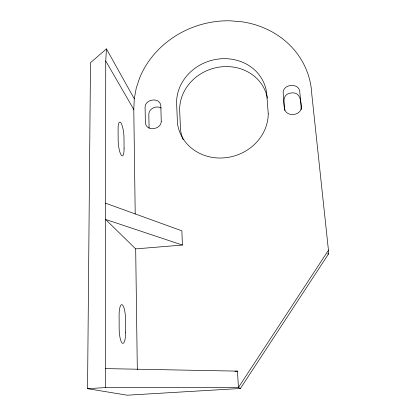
<?xml version="1.0" encoding="UTF-8"?>
<svg xmlns="http://www.w3.org/2000/svg" width="416" height="416" viewBox="0 0 416 416"><rect width="100%" height="100%" fill="white"/><g stroke="black" fill="none" stroke-linecap="round" stroke-linejoin="round"><path stroke-width="0.62" d="M87.552 388.684L105.42 387.598L105.732 60.97L106.449 48.896L90.496 62.681L87.552 388.684L127.218 395.2L240.406 388.476L328.172 254.488L328.448 250.25L311.797 94.297A89.809 80.974 -17.4 0 0 241.259 21.694L229.928 20.8A89.809 80.974 -17.4 0 0 139.688 77.813L136.245 88.14L134.264 98.758L133.791 109.502L135.21 213.99M328.448 250.25L238.43 387.499L105.42 387.598M182.39 245.05L105.581 219.43L135.684 248.893L182.39 245.05L181.875 230.838L105.596 203.2M234.884 371.29L237.463 371.129L238.43 387.499L240.406 388.476M105.44 368.607L237.463 371.129M161.278 108.03C156.567 105.196 148.996 108.373 148.808 114.176L149.105 128.216M105.732 60.97L133.791 109.502M106.449 48.896L134.264 98.758M328.032 253.198L328.172 254.488M301.205 109.762C301.106 102.903 301.241 91.66 291.356 92.94C281.705 93.87 283.618 103.605 284.83 110.588M135.684 248.893L137.316 369.554M267.394 98.056A44.564 40.31 -17.4 0 0 220.106 66.981A44.564 40.31 -17.4 0 0 179.639 109.517L180.513 129.724A44.912 40.966 -17.7 0 0 183.253 139.776M124.072 148.751L124.01 151.003A11.658 2.714 83.9 0 1 120.947 154.684A11.658 2.714 83.9 0 1 118.165 140.889L118.087 129.111A11.606 2.683 83.7 0 1 120.869 122.777A11.606 2.683 83.7 0 1 123.978 137.218L124.072 148.751M301.288 106.969C301.6 115.882 286.016 117.515 284.58 108.675L283.13 92.846C282.927 84.131 298.178 82.472 299.702 91.12L301.288 106.969M161.242 121.243C161.33 129.678 146.286 131.799 145.382 122.86L145.08 107.255C145.085 99.008 159.812 96.866 160.81 105.612L161.242 121.243M268.247 113.849L266.651 93.044A45.562 41.049 -17.4 0 0 219.305 58.932A45.562 41.049 -17.4 0 0 176.587 102.466L177.445 123.053A45.926 41.73 -17.8 0 0 225.15 157.778A45.926 41.73 -17.8 0 0 268.247 113.849M125.611 332.701L125.492 318.401A12.896 3.162 87.5 0 0 122.325 304.84A12.896 3.162 87.5 0 0 119.111 313.95L119.163 328.671A13.016 3.188 87.7 0 0 122.372 343.19A13.016 3.188 87.7 0 0 125.611 332.701"/></g></svg>
